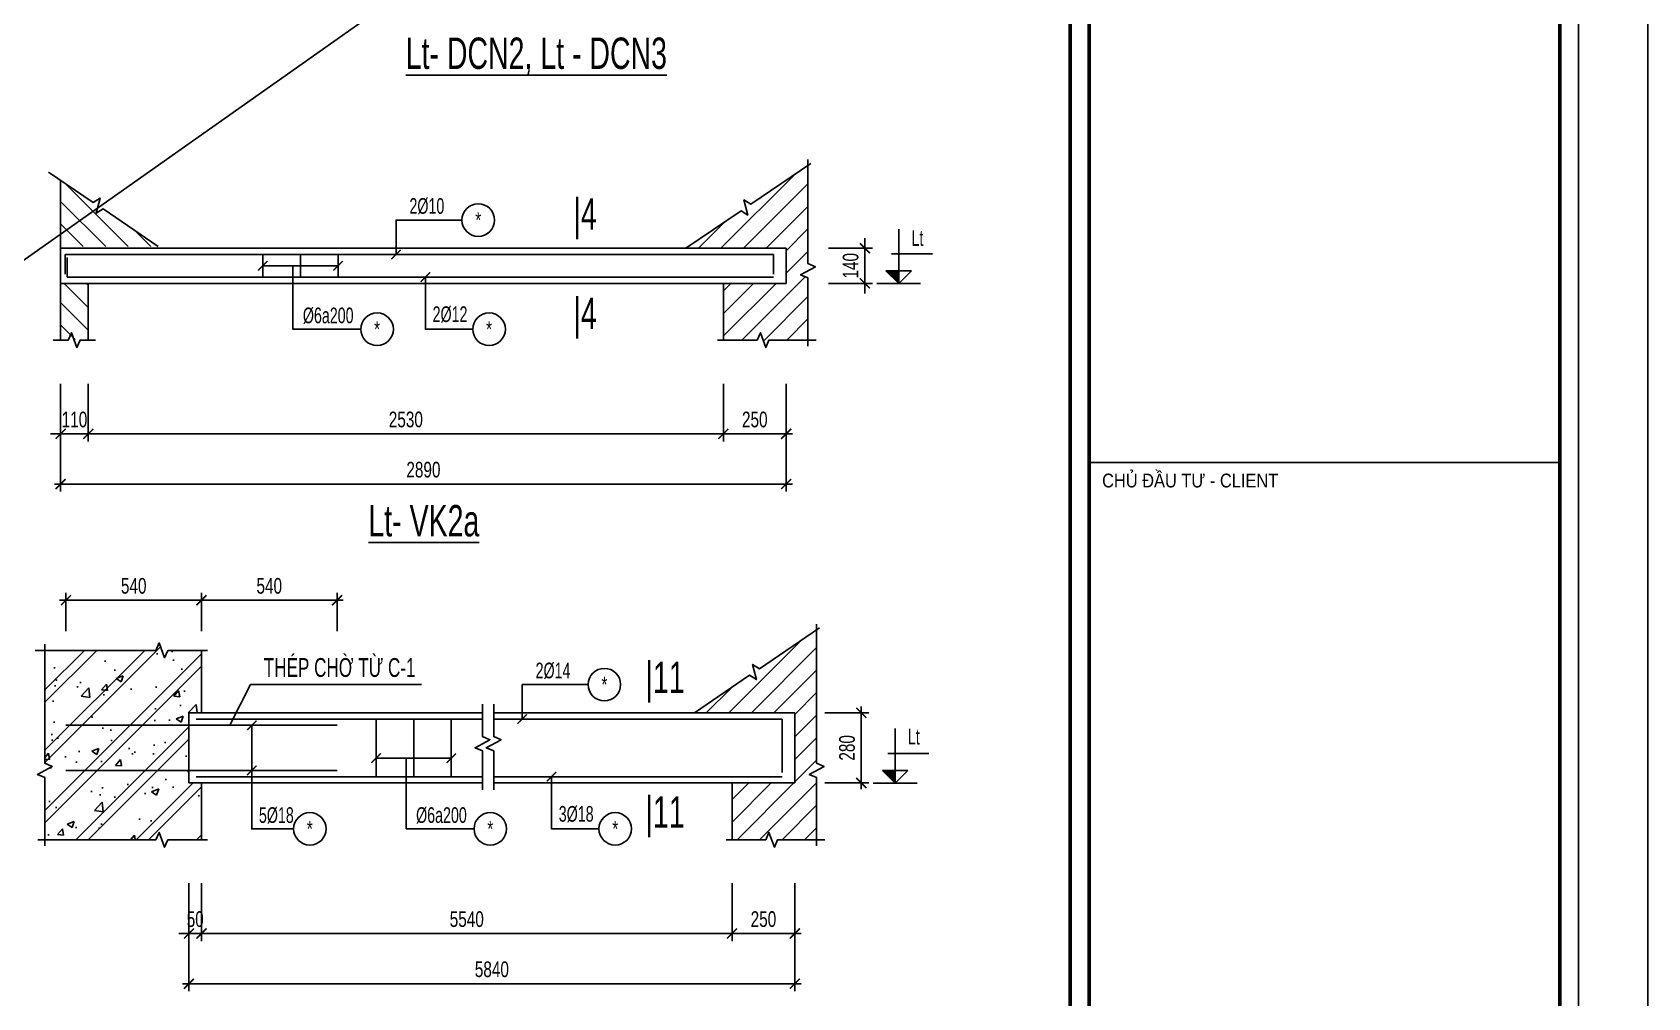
# Model space of a CAD drawing. Header units: millimetres. Extents: x 0 to 42050, y 0 to 14850.
# Drawn here: x 14590 to 21025, y 7341 to 11189 of the extents above; entities that cross this region are included whole.
import ezdxf
from ezdxf.enums import TextEntityAlignment as Align

# ---------------------------------------------------------------- set-up
doc = ezdxf.new("R2010")
doc.units = ezdxf.units.MM
doc.header["$LTSCALE"] = 3
doc.header["$PDSIZE"] = -2
doc.layers.get('0').update_dxf_attribs({"color": 8, "lineweight": 5})
doc.layers.get('Defpoints').update_dxf_attribs({"color": 2})
for name, color, linetype in [('CDC-KHUNGTEN', 9, 'Continuous'), ('CDC.02.DIM', 1, 'Continuous'), ('CDC.03.BORDER', 3, 'Continuous'), ('CDC.05.STEEL', 4, 'Continuous'), ('CDC.06.TEXT', 2, 'Continuous'), ('CDC.10.HATCH', 9, 'Continuous'), ('CDC.11.NOTE', 8, 'Continuous'), ('CDC.14.STEELNUM', 9, 'Continuous')]:
    doc.layers.add(name, color=color, linetype=linetype)
doc.layers.add('KCS_Plotter', color=11, linetype='Continuous', plot=False)
doc.styles.add('arial', font='arial.ttf', dxfattribs={"width": 0.7})
doc.styles.add('KCS_SMTEXT', font='arial.ttf', dxfattribs={"width": 0.7})
doc.styles.add('KT CDC', font='arial.ttf', dxfattribs={"width": 0.85, "height": 200})
doc.dimstyles.new('KCS_DIM25', dxfattribs={"dimscale": 25, "dimtxt": 2.5, "dimasz": 1.6, "dimexe": 1.2, "dimexo": 0, "dimgap": 1, "dimtad": 1, "dimdec": 0, "dimzin": 0, "dimdsep": 46, "dimtxsty": 'KCS_SMTEXT', "dimblk": 'ARCHTICK', "dimcen": 0, "dimdle": 1, "dimclrd": 256, "dimclre": 256, "dimclrt": 2, "dimadec": 0, "dimazin": 0, "dimtfac": 1, "dimtdec": 0, "dimtix": 1, "dimtmove": 2, "dimatfit": 3, "dimfxl": 1, "dimtolj": 1, "dimtzin": 0, "dimarcsym": 0})

# ---------------------------------------------------------------- blocks, each defined once
blk = doc.blocks.new('_ArchTick')
at = {"color": 0, "linetype": 'ByBlock', "const_width": 0.15}
blk.add_lwpolyline([(-0.5, -0.5), (0.5, 0.5)], dxfattribs=at)
blk = doc.blocks.new('*D98')
at = {"layer": 'CDC.02.DIM', "lineweight": -2, "transparency": 16777216}
for p, q in [((17343.2, 9788.6), (17343.2, 9558.6)), ((17593.2, 9788.6), (17593.2, 9558.6)), ((17618.2, 9588.6), (17318.2, 9588.6))]:
    blk.add_line(p, q, dxfattribs=at)
at = {"layer": 'Defpoints', "color": 0, "transparency": 16777216}
for p in [(17343.2, 9788.6), (17593.2, 9788.6), (17343.2, 9588.6)]:
    blk.add_point(p, dxfattribs=at)
at = {"layer": 'CDC.02.DIM', "lineweight": -2, "transparency": 16777216, "xscale": 40, "yscale": 40, "zscale": 40, "rotation": 180}
blk.add_blockref('_ArchTick', (17343.2, 9588.6), dxfattribs=at)
at = {"layer": 'CDC.02.DIM', "lineweight": -2, "transparency": 16777216, "xscale": 40, "yscale": 40, "zscale": 40}
blk.add_blockref('_ArchTick', (17593.2, 9588.6), dxfattribs=at)
at = {"layer": 'CDC.02.DIM', "color": 2, "transparency": 16777216, "insert": (17468.2, 9645.5), "char_height": 62.5, "attachment_point": 5, "style": 'KCS_SMTEXT'}
blk.add_mtext('\\A1;250', dxfattribs=at)
blk = doc.blocks.new('*D99')
at = {"layer": 'CDC.02.DIM', "lineweight": -2, "transparency": 16777216}
for p, q in [((17907, 10328.6), (17907, 10368.6)), ((17761.4, 10328.6), (17937, 10328.6)), ((17907, 10328.6), (17907, 10188.6)), ((17761.4, 10188.6), (17937, 10188.6)), ((17907, 10188.6), (17907, 10148.6))]:
    blk.add_line(p, q, dxfattribs=at)
at = {"layer": 'Defpoints', "color": 0, "transparency": 16777216}
for p in [(17761.4, 10328.6), (17761.4, 10188.6), (17907, 10188.6)]:
    blk.add_point(p, dxfattribs=at)
at = {"layer": 'CDC.02.DIM', "lineweight": -2, "transparency": 16777216, "xscale": 40, "yscale": 40, "zscale": 40}
for p, rotation in [((17907, 10328.6), 270), ((17907, 10188.6), 90)]:
    blk.add_blockref('_ArchTick', p, dxfattribs=dict(at, rotation=rotation))
at = {"layer": 'CDC.02.DIM', "color": 2, "transparency": 16777216, "insert": (17850.1, 10258.6), "char_height": 62.5, "attachment_point": 5, "rotation": 90, "style": 'KCS_SMTEXT'}
blk.add_mtext('\\A1;140', dxfattribs=at)
blk = doc.blocks.new('*D100')
at = {"layer": 'CDC.02.DIM', "lineweight": -2, "transparency": 16777216}
for p, q in [((14813.2, 9788.6), (14813.2, 9558.6)), ((17343.2, 9788.6), (17343.2, 9558.6)), ((14788.2, 9588.6), (17368.2, 9588.6))]:
    blk.add_line(p, q, dxfattribs=at)
at = {"layer": 'Defpoints', "color": 0, "transparency": 16777216}
for p in [(14813.2, 9788.6), (17343.2, 9788.6), (17343.2, 9588.6)]:
    blk.add_point(p, dxfattribs=at)
at = {"layer": 'CDC.02.DIM', "lineweight": -2, "transparency": 16777216, "xscale": 40, "yscale": 40, "zscale": 40, "rotation": 180}
blk.add_blockref('_ArchTick', (14813.2, 9588.6), dxfattribs=at)
at = {"layer": 'CDC.02.DIM', "lineweight": -2, "transparency": 16777216, "xscale": 40, "yscale": 40, "zscale": 40}
blk.add_blockref('_ArchTick', (17343.2, 9588.6), dxfattribs=at)
at = {"layer": 'CDC.02.DIM', "color": 2, "transparency": 16777216, "insert": (16078.2, 9645.6), "char_height": 62.5, "attachment_point": 5, "style": 'KCS_SMTEXT'}
blk.add_mtext('\\A1;2530', dxfattribs=at)
blk = doc.blocks.new('*D101')
at = {"layer": 'CDC.02.DIM', "lineweight": -2, "transparency": 16777216}
for p, q in [((14703.2, 9788.6), (14703.2, 9358.6)), ((17593.2, 9788.6), (17593.2, 9358.6)), ((14678.2, 9388.6), (17618.2, 9388.6))]:
    blk.add_line(p, q, dxfattribs=at)
at = {"layer": 'Defpoints', "color": 0, "transparency": 16777216}
for p in [(14703.2, 9788.6), (17593.2, 9788.6), (17593.2, 9388.6)]:
    blk.add_point(p, dxfattribs=at)
at = {"layer": 'CDC.02.DIM', "lineweight": -2, "transparency": 16777216, "xscale": 40, "yscale": 40, "zscale": 40, "rotation": 180}
blk.add_blockref('_ArchTick', (14703.2, 9388.6), dxfattribs=at)
at = {"layer": 'CDC.02.DIM', "lineweight": -2, "transparency": 16777216, "xscale": 40, "yscale": 40, "zscale": 40}
blk.add_blockref('_ArchTick', (17593.2, 9388.6), dxfattribs=at)
at = {"layer": 'CDC.02.DIM', "color": 2, "transparency": 16777216, "insert": (16148.2, 9445.5), "char_height": 62.5, "attachment_point": 5, "style": 'KCS_SMTEXT'}
blk.add_mtext('\\A1;2890', dxfattribs=at)
blk = doc.blocks.new('*D102')
at = {"layer": 'CDC.02.DIM', "lineweight": -2, "transparency": 16777216}
for p, q in [((14703.2, 9788.6), (14703.2, 9558.6)), ((14813.2, 9788.6), (14813.2, 9558.6)), ((14703.2, 9588.6), (14663.2, 9588.6)), ((14703.2, 9588.6), (14813.2, 9588.6)), ((14813.2, 9588.6), (14853.2, 9588.6))]:
    blk.add_line(p, q, dxfattribs=at)
at = {"layer": 'Defpoints', "color": 0, "transparency": 16777216}
for p in [(14703.2, 9788.6), (14813.2, 9788.6), (14813.2, 9588.6)]:
    blk.add_point(p, dxfattribs=at)
at = {"layer": 'CDC.02.DIM', "lineweight": -2, "transparency": 16777216, "xscale": 40, "yscale": 40, "zscale": 40}
blk.add_blockref('_ArchTick', (14703.2, 9588.6), dxfattribs=at)
at = {"layer": 'CDC.02.DIM', "lineweight": -2, "transparency": 16777216, "xscale": 40, "yscale": 40, "zscale": 40, "rotation": 180}
blk.add_blockref('_ArchTick', (14813.2, 9588.6), dxfattribs=at)
at = {"layer": 'CDC.02.DIM', "color": 2, "transparency": 16777216, "insert": (14758.2, 9645.5), "char_height": 62.5, "attachment_point": 5, "style": 'KCS_SMTEXT'}
blk.add_mtext('\\A1;110', dxfattribs=at)
blk = doc.blocks.new('*D155')
at = {"layer": 'CDC.02.DIM', "lineweight": -2, "transparency": 16777216}
for p, q in [((15214.2, 7796.8), (15214.2, 7566.8)), ((15264.2, 7796.8), (15264.2, 7566.8)), ((15214.2, 7596.8), (15174.2, 7596.8)), ((15214.2, 7596.8), (15264.2, 7596.8)), ((15264.2, 7596.8), (15304.2, 7596.8))]:
    blk.add_line(p, q, dxfattribs=at)
at = {"layer": 'Defpoints', "color": 0, "transparency": 16777216}
for p in [(15214.2, 7796.8), (15264.2, 7796.8), (15264.2, 7596.8)]:
    blk.add_point(p, dxfattribs=at)
at = {"layer": 'CDC.02.DIM', "lineweight": -2, "transparency": 16777216, "xscale": 40, "yscale": 40, "zscale": 40}
blk.add_blockref('_ArchTick', (15214.2, 7596.8), dxfattribs=at)
at = {"layer": 'CDC.02.DIM', "lineweight": -2, "transparency": 16777216, "xscale": 40, "yscale": 40, "zscale": 40, "rotation": 180}
blk.add_blockref('_ArchTick', (15264.2, 7596.8), dxfattribs=at)
at = {"layer": 'CDC.02.DIM', "color": 2, "transparency": 16777216, "insert": (15239.2, 7653.7), "char_height": 62.5, "attachment_point": 5, "style": 'KCS_SMTEXT'}
blk.add_mtext('\\A1;50', dxfattribs=at)
blk = doc.blocks.new('*D156')
at = {"layer": 'CDC.02.DIM', "lineweight": -2, "transparency": 16777216}
for p, q in [((17377.7, 7796.8), (17377.7, 7566.8)), ((17627.7, 7796.8), (17627.7, 7566.8)), ((17652.7, 7596.8), (17352.7, 7596.8))]:
    blk.add_line(p, q, dxfattribs=at)
at = {"layer": 'Defpoints', "color": 0, "transparency": 16777216}
for p in [(17377.7, 7796.8), (17627.7, 7796.8), (17377.7, 7596.8)]:
    blk.add_point(p, dxfattribs=at)
at = {"layer": 'CDC.02.DIM', "lineweight": -2, "transparency": 16777216, "xscale": 40, "yscale": 40, "zscale": 40, "rotation": 180}
blk.add_blockref('_ArchTick', (17377.7, 7596.8), dxfattribs=at)
at = {"layer": 'CDC.02.DIM', "lineweight": -2, "transparency": 16777216, "xscale": 40, "yscale": 40, "zscale": 40}
blk.add_blockref('_ArchTick', (17627.7, 7596.8), dxfattribs=at)
at = {"layer": 'CDC.02.DIM', "color": 2, "transparency": 16777216, "insert": (17502.7, 7653.7), "char_height": 62.5, "attachment_point": 5, "style": 'KCS_SMTEXT'}
blk.add_mtext('\\A1;250', dxfattribs=at)
blk = doc.blocks.new('*D157')
at = {"layer": 'CDC.02.DIM', "lineweight": -2, "transparency": 16777216}
for p, q in [((17892.6, 8501.8), (17892.6, 8171.8)), ((17747.1, 8476.8), (17922.6, 8476.8)), ((17747.1, 8196.8), (17922.6, 8196.8))]:
    blk.add_line(p, q, dxfattribs=at)
at = {"layer": 'Defpoints', "color": 0, "transparency": 16777216}
for p in [(17747.1, 8476.8), (17747.1, 8196.8), (17892.6, 8196.8)]:
    blk.add_point(p, dxfattribs=at)
at = {"layer": 'CDC.02.DIM', "lineweight": -2, "transparency": 16777216, "xscale": 40, "yscale": 40, "zscale": 40}
for p, rotation in [((17892.6, 8476.8), 90), ((17892.6, 8196.8), 270)]:
    blk.add_blockref('_ArchTick', p, dxfattribs=dict(at, rotation=rotation))
at = {"layer": 'CDC.02.DIM', "color": 2, "transparency": 16777216, "insert": (17835.7, 8336.8), "char_height": 62.5, "attachment_point": 5, "rotation": 90, "style": 'KCS_SMTEXT'}
blk.add_mtext('\\A1;280', dxfattribs=at)
blk = doc.blocks.new('*D158')
at = {"layer": 'CDC.02.DIM', "lineweight": -2, "transparency": 16777216}
for p, q in [((15264.2, 7796.8), (15264.2, 7566.8)), ((17377.7, 7796.8), (17377.7, 7566.8)), ((15239.2, 7596.8), (17402.7, 7596.8))]:
    blk.add_line(p, q, dxfattribs=at)
at = {"layer": 'Defpoints', "color": 0, "transparency": 16777216}
for p in [(15264.2, 7796.8), (17377.7, 7796.8), (17377.7, 7596.8)]:
    blk.add_point(p, dxfattribs=at)
at = {"layer": 'CDC.02.DIM', "lineweight": -2, "transparency": 16777216, "xscale": 40, "yscale": 40, "zscale": 40, "rotation": 180}
blk.add_blockref('_ArchTick', (15264.2, 7596.8), dxfattribs=at)
at = {"layer": 'CDC.02.DIM', "lineweight": -2, "transparency": 16777216, "xscale": 40, "yscale": 40, "zscale": 40}
blk.add_blockref('_ArchTick', (17377.7, 7596.8), dxfattribs=at)
at = {"layer": 'CDC.02.DIM', "color": 2, "transparency": 16777216, "insert": (16320.9, 7653.7), "char_height": 62.5, "attachment_point": 5, "style": 'KCS_SMTEXT'}
blk.add_mtext('\\A1;5540', dxfattribs=at)
blk = doc.blocks.new('*D159')
at = {"layer": 'CDC.02.DIM', "lineweight": -2, "transparency": 16777216}
for p, q in [((15214.2, 7796.8), (15214.2, 7366.8)), ((17627.7, 7796.8), (17627.7, 7366.8)), ((15189.2, 7396.8), (17652.7, 7396.8))]:
    blk.add_line(p, q, dxfattribs=at)
at = {"layer": 'Defpoints', "color": 0, "transparency": 16777216}
for p in [(15214.2, 7796.8), (17627.7, 7796.8), (17627.7, 7396.8)]:
    blk.add_point(p, dxfattribs=at)
at = {"layer": 'CDC.02.DIM', "lineweight": -2, "transparency": 16777216, "xscale": 40, "yscale": 40, "zscale": 40, "rotation": 180}
blk.add_blockref('_ArchTick', (15214.2, 7396.8), dxfattribs=at)
at = {"layer": 'CDC.02.DIM', "lineweight": -2, "transparency": 16777216, "xscale": 40, "yscale": 40, "zscale": 40}
blk.add_blockref('_ArchTick', (17627.7, 7396.8), dxfattribs=at)
at = {"layer": 'CDC.02.DIM', "color": 2, "transparency": 16777216, "insert": (16420.9, 7453.7), "char_height": 62.5, "attachment_point": 5, "style": 'KCS_SMTEXT'}
blk.add_mtext('\\A1;5840', dxfattribs=at)
blk = doc.blocks.new('*D160')
at = {"layer": 'CDC.02.DIM', "lineweight": -2, "transparency": 16777216}
for p, q in [((14724.2, 8801.9), (14724.2, 8955.4)), ((15264.2, 8801.9), (15264.2, 8955.4)), ((14699.2, 8925.4), (15289.2, 8925.4))]:
    blk.add_line(p, q, dxfattribs=at)
at = {"layer": 'Defpoints', "color": 0, "transparency": 16777216}
for p in [(15264.2, 8925.4), (14724.2, 8801.9), (15264.2, 8801.9)]:
    blk.add_point(p, dxfattribs=at)
at = {"layer": 'CDC.02.DIM', "lineweight": -2, "transparency": 16777216, "xscale": 40, "yscale": 40, "zscale": 40, "rotation": 180}
blk.add_blockref('_ArchTick', (14724.2, 8925.4), dxfattribs=at)
at = {"layer": 'CDC.02.DIM', "lineweight": -2, "transparency": 16777216, "xscale": 40, "yscale": 40, "zscale": 40}
blk.add_blockref('_ArchTick', (15264.2, 8925.4), dxfattribs=at)
at = {"layer": 'CDC.02.DIM', "color": 2, "transparency": 16777216, "insert": (14994.2, 8982.3), "char_height": 62.5, "attachment_point": 5, "style": 'KCS_SMTEXT'}
blk.add_mtext('\\A1;540', dxfattribs=at)
blk = doc.blocks.new('*D161')
at = {"layer": 'CDC.02.DIM', "lineweight": -2, "transparency": 16777216}
for p, q in [((15264.2, 8801.9), (15264.2, 8955.4)), ((15804.2, 8801.9), (15804.2, 8955.4)), ((15239.2, 8925.4), (15829.2, 8925.4))]:
    blk.add_line(p, q, dxfattribs=at)
at = {"layer": 'Defpoints', "color": 0, "transparency": 16777216}
for p in [(15804.2, 8925.4), (15264.2, 8801.9), (15804.2, 8801.9)]:
    blk.add_point(p, dxfattribs=at)
at = {"layer": 'CDC.02.DIM', "lineweight": -2, "transparency": 16777216, "xscale": 40, "yscale": 40, "zscale": 40, "rotation": 180}
blk.add_blockref('_ArchTick', (15264.2, 8925.4), dxfattribs=at)
at = {"layer": 'CDC.02.DIM', "lineweight": -2, "transparency": 16777216, "xscale": 40, "yscale": 40, "zscale": 40}
blk.add_blockref('_ArchTick', (15804.2, 8925.4), dxfattribs=at)
at = {"layer": 'CDC.02.DIM', "color": 2, "transparency": 16777216, "insert": (15534.2, 8982.3), "char_height": 62.5, "attachment_point": 5, "style": 'KCS_SMTEXT'}
blk.add_mtext('\\A1;540', dxfattribs=at)
blk = doc.blocks.new('CDTA1')
at = {"layer": 'CDC-KHUNGTEN', "color": 6, "lineweight": 25}
blk.add_line((0, 90), (-75, 90), dxfattribs=at)
at = {"layer": 'CDC-KHUNGTEN', "color": 6, "style": 'KT CDC', "width": 0.85}
blk.add_text('CHỦ ĐẦU TƯ - CLIENT', height=2.2, dxfattribs=at).set_placement((-72.93, 86))
blk = doc.blocks.new('Khung tên chuẩn')
at = {"layer": 'CDC-KHUNGTEN', "color": 8}
blk.add_lwpolyline([(75096, 1100), (83000, 1100), (83000, 58300), (3000, 58300), (3000, 1100), (75096, 1100)], dxfattribs=at)
at = {"layer": 'CDC-KHUNGTEN', "color": 255, "lineweight": 60}
blk.add_lwpolyline([(74900, 1400), (74900, 58000), (3300, 58000), (3300, 1400), (74900, 1400)], close=True, dxfattribs=at)
blk.add_lwpolyline([(75200, 1400), (82700, 1400), (82700, 58000), (75200, 58000), (75200, 1400)], dxfattribs=at)
at = {"layer": 'Defpoints', "color": 1, "ltscale": 0.2}
blk.add_lwpolyline([(0, 0), (0, 59400), (84100, 59400), (84100, 0), (0, 0)], close=True, dxfattribs=at)
at = {"layer": 'CDC-KHUNGTEN', "xscale": 100, "yscale": 100, "zscale": 100}
blk.add_blockref('CDTA1', (82700, 28900), dxfattribs=at)

msp = doc.modelspace()

# ---------------------------------------------------------------- hatches: boundary and pattern name
at = {"layer": 'CDC.10.HATCH'}
h = msp.add_hatch(dxfattribs=at)
h.set_pattern_fill('ANSI31', color=256, scale=20, style=0)
h.set_pattern_definition([(45, (-48590.67, 6188.48), (-44.90128, 44.90128), [])])
h.paths.add_polyline_path([(17680.1, 10658.9), (17452.1, 10504.2), (17425.1, 10521.4), (17440.4, 10460.8), (17413.3, 10477.9), (17193.2, 10328.6), (17593.2, 10328.6), (17593.2, 10188.6), (17343.2, 10188.6), (17343.2, 9962.3), (17477.4, 9962.3), (17490.3, 9991.9), (17511.8, 9932.7), (17524.7, 9962.3), (17680.1, 9962.3), (17680.1, 10210), (17650.5, 10222.9), (17709.7, 10254.4), (17680.1, 10267.3)])
at = {"layer": 'CDC.10.HATCH', "ltscale": 10}
h = msp.add_hatch(dxfattribs=at)
h.set_pattern_fill('ANSI31', color=256, scale=20, style=0)
h.set_pattern_definition([(135, (14703.21, 10335.805), (44.901, 44.901), [])])
h.paths.add_polyline_path([(14703.2, 10599.5), (14833.1, 10511.4), (14860.1, 10528.6), (14844.8, 10467.9), (14871.9, 10485.1), (15092, 10335.8), (14703.2, 10335.8)])
h = msp.add_hatch(dxfattribs=at)
h.set_pattern_fill('ANSI31', color=256, scale=20, style=0)
h.set_pattern_definition([(135, (14703.21, 9932.74), (44.901, 44.901), [])])
h.paths.add_polyline_path([(14813.2, 9962.3), (14783.1, 9962.3), (14770.2, 9991.9), (14748.7, 9932.7), (14735.8, 9962.3), (14703.2, 9962.3), (14703.2, 10188.6), (14813.2, 10188.6)])
h = msp.add_hatch(dxfattribs=at)
h.set_pattern_fill('CHAU-01', color=256, scale=40, style=0, pattern_type=2)
h.set_pattern_definition([(50, (15264.23, 7940.89), (286.904, -25.1), [30, -330]), (355, (15264.23, 7940.9), (-55.5, 300.88), [24, -264]), (100.45, (15288.13, 7938.8), (231.404, 275.776), [25.496, -280.457]), (46.184, (15264.23, 8020.9), (426.9, -66.21), [45, -495]), (96.636, (15299.8, 8015.37), (373.87, 389.65), [38.24, -420.69]), (351.184, (15264.23, 8020.9), (373.86, 389.65), [36, -396]), (21, (15304.23, 8000.89), (238.763, -161.05), [30, -330]), (326, (15304.23, 8000.9), (97.33, 290.06), [24, -264]), (71.45, (15324.12, 7987.47), (336.09, 129.01), [25.496, -280.457]), (37.5, (15264.23, 7940.89), (4.864, 133.158), [0, -260.8, 0, -268, 0, -265]), (7.5, (15264.23, 7940.89), (105.228, 157.765), [0, -152.8, 0, -254.8, 0, -101]), (327.5, (15175.03, 7940.89), (213.529, -9.022), [0, -100, 0, -312, 0, -414]), (317.5, (15135.03, 7940.89), (233.274, 40.042), [0, -130, 0, -207.2, 0, -294]), (45, (15264.23, 7940.89), (-120.208, 120.208), []), (45, (15264.23, 7989.89), (-120.208, 120.208), [])])
h.paths.add_polyline_path([(14640.3, 8275.4), (14669.9, 8262.6), (14610.7, 8231), (14640.3, 8218.2), (14640.3, 7970.5), (15082.9, 7970.5), (15095.8, 8000.1), (15117.3, 7940.9), (15130.2, 7970.5), (15264.2, 7970.5), (15264.2, 8196.8), (15214.2, 8196.8), (15214.2, 8476.8), (15264.2, 8476.8), (15264.2, 8725.6), (15130.2, 8725.6), (15117.3, 8696), (15095.8, 8755.2), (15082.9, 8725.6), (14640.3, 8725.6)])
at = {"layer": 'CDC.10.HATCH'}
h = msp.add_hatch(dxfattribs=at)
h.set_pattern_fill('ANSI31', color=256, scale=20, style=0)
h.set_pattern_definition([(45, (-5582116.6, -276578.95), (-44.9012806, 44.9012806), [])])
h.paths.add_polyline_path([(17627.7, 8476.8), (17627.7, 8196.8), (17377.7, 8196.8), (17377.7, 7970.5), (17511.9, 7970.5), (17524.7, 8000.1), (17546.3, 7940.9), (17559.1, 7970.5), (17714.6, 7970.5), (17714.6, 8218.2), (17685, 8231), (17744.2, 8262.6), (17714.6, 8275.4), (17714.6, 8807), (17486.6, 8652.4), (17459.5, 8669.5), (17474.8, 8608.9), (17447.8, 8626.1), (17227.7, 8476.8)])

# ---------------------------------------------------------------- linework, layer by layer
at = {"layer": 'CDC.02.DIM'}
for p, q in [((18041.5, 10188.1), (18041.5, 10405.2)), ((18176, 10305.8), (18012.8, 10305.8)), ((18041.5, 10188.1), (17990.8, 10238.9)), ((18092.2, 10238.9), (17990.8, 10238.9)), ((18041.5, 10188.1), (18092.2, 10238.9)), ((18128.8, 10188.1), (17954.2, 10188.1)), ((18027.1, 8196.3), (18027.1, 8413.4)), ((18161.6, 8314), (17998.4, 8314)), ((18027.1, 8196.3), (17976.4, 8247)), ((18077.9, 8247), (17976.4, 8247)), ((18027.1, 8196.3), (18077.9, 8247)), ((18114.4, 8196.3), (17939.8, 8196.3))]:
    msp.add_line(p, q, dxfattribs=at)
for points in [[(17990.8, 10238.9), (18041.5, 10188.1), (18041.5, 10238.9)], [(17976.4, 8247), (18027.1, 8196.3), (18027.1, 8247)]]:
    msp.add_solid(points, dxfattribs=at)
at = {"layer": 'CDC.03.BORDER'}
for p, q in [((14703.2, 10599.5), (14703.2, 9962.3)), ((14703.2, 10328.6), (17593.2, 10328.6)), ((14703.2, 10328.6), (14703.2, 10188.6)), ((17593.2, 10328.6), (17593.2, 10188.6)), ((14703.2, 10188.6), (17593.2, 10188.6)), ((14813.2, 10188.6), (14813.2, 9962.3)), ((14813.2, 10188.6), (14813.2, 9962.3)), ((17343.2, 10188.6), (17343.2, 9962.3)), ((15264.2, 8725.6), (15264.2, 8476.8)), ((15214.2, 8476.8), (16383.8, 8476.8)), ((15214.2, 8476.8), (15214.2, 8196.8)), ((16428.1, 8476.8), (17627.7, 8476.8)), ((17627.7, 8476.8), (17627.7, 8196.8)), ((15214.2, 8196.8), (16383.8, 8196.8)), ((15264.2, 8196.8), (15264.2, 7970.5)), ((16428.1, 8196.8), (17627.7, 8196.8)), ((17377.7, 8196.8), (17377.7, 7970.5))]:
    msp.add_line(p, q, dxfattribs=at)
at = {"layer": 'CDC.05.STEEL'}
for p, q in [((14721.3, 10303.6), (17543.3, 10303.6)), ((14721.3, 10303.6), (14721.3, 10224.8)), ((15508.3, 10303.6), (15508.3, 10213.6)), ((15658.3, 10303.6), (15658.3, 10213.6)), ((15808.3, 10303.6), (15808.3, 10213.6)), ((17543.3, 10303.6), (17543.3, 10224.8)), ((14729.7, 10213.6), (14729.7, 10291.9)), ((17543.3, 10213.6), (14729.7, 10213.6)), ((15243.5, 8451.8), (16383.8, 8451.8)), ((15959.4, 8451.8), (15959.4, 8221.8)), ((16109.4, 8451.8), (16109.4, 8221.8)), ((16259.4, 8451.8), (16259.4, 8221.8)), ((16428.1, 8451.8), (17577.7, 8451.8)), ((16383.8, 8221.8), (15243.5, 8221.8)), ((17577.7, 8221.8), (16428.1, 8221.8))]:
    msp.add_line(p, q, dxfattribs=at)
at = {"layer": 'CDC.05.STEEL', "ltscale": 60}
for p, q in [((14724.2, 8426.8), (15804.2, 8426.8)), ((14724.2, 8246.8), (15804.2, 8246.8))]:
    msp.add_line(p, q, dxfattribs=at)
at = {"layer": 'CDC.05.STEEL'}
msp.add_lwpolyline([(17577.7, 8451.8), (17577.7, 8238.1)], dxfattribs=at)
at = {"layer": 'CDC.11.NOTE'}
for p, q in [((15808.3, 10258.6), (15508.3, 10258.6)), ((16259.4, 8296.1), (15959.4, 8296.1))]:
    msp.add_line(p, q, dxfattribs=at)
for points in [[(17680.1, 10681.9), (17680.1, 10267.3), (17709.7, 10254.4), (17650.5, 10222.9), (17680.1, 10210), (17680.1, 9938.7)], [(15092, 10335.8), (14871.9, 10485.1), (14844.8, 10467.9), (14860.1, 10528.6), (14833.1, 10511.4), (14655.4, 10631.9)], [(17193.2, 10328.6), (17413.3, 10477.9), (17440.4, 10460.8), (17425.1, 10521.4), (17452.1, 10504.2), (17691.6, 10666.7)], [(16301.9, 10440.8), (16039.3, 10440.8), (16039.3, 10303.6)], [(15898.8, 10005.8), (15628.7, 10005.8), (15628.7, 10258.6)], [(16345, 10005.8), (16156.2, 10005.8), (16156.2, 10213.6)], [(14673.1, 9962.3), (14733.3, 9962.3), (14746.1, 9991.9), (14767.7, 9932.7), (14780.5, 9962.3), (14841.6, 9962.3)], [(17319.6, 9962.3), (17477.4, 9962.3), (17490.3, 9991.9), (17511.8, 9932.7), (17524.7, 9962.3), (17712.1, 9962.3)], [(17714.6, 8830), (17714.6, 8275.4), (17744.2, 8262.6), (17685, 8231), (17714.6, 8218.2), (17714.6, 7946.9)], [(14601.1, 8725.6), (15082.9, 8725.6), (15095.8, 8755.2), (15117.3, 8696), (15130.2, 8725.6), (15287.8, 8725.6)], [(17227.7, 8476.8), (17447.8, 8626.1), (17474.8, 8608.9), (17459.5, 8669.5), (17486.6, 8652.4), (17726.1, 8814.8)], [(14640.3, 8750.8), (14640.3, 8275.4), (14669.9, 8262.6), (14610.7, 8231), (14640.3, 8218.2), (14640.3, 7946.9)], [(16140.3, 8589), (15459.9, 8589), (15377.2, 8426.8)], [(16804.3, 8589), (16541.8, 8589), (16541.8, 8451.8)], [(16383.8, 8510.5), (16383.8, 8382), (16413.4, 8369.1), (16354.2, 8337.6), (16383.8, 8324.7), (16383.8, 8169.5)], [(16428.1, 8510.5), (16428.1, 8382), (16457.7, 8369.1), (16398.5, 8337.6), (16428.1, 8324.7), (16428.1, 8169.5)], [(15631, 8014), (15464.5, 8014), (15464.5, 8426.8)], [(16349.8, 8014), (16079.7, 8014), (16079.7, 8296.1)], [(16847.5, 8014), (16658.7, 8014), (16658.7, 8221.8)], [(14612.7, 7970.5), (15082.9, 7970.5), (15095.8, 8000.1), (15117.3, 7940.9), (15130.2, 7970.5), (15287.8, 7970.5)], [(17354, 7970.5), (17511.9, 7970.5), (17524.7, 8000.1), (17546.3, 7940.9), (17559.1, 7970.5), (17746.6, 7970.5)]]:
    msp.add_lwpolyline(points, dxfattribs=at)
at = {"layer": 'CDC.14.STEELNUM'}
for centre in [(16366.7, 10440.8, 0), (15963.6, 10005.8, 0), (16409.8, 10005.8, 0), (16869.1, 8589, 0), (15695.8, 8014, 0), (16414.6, 8014, 0), (16912.3, 8014, 0)]:
    msp.add_circle(centre, 64.8, dxfattribs=at)
at = {"layer": 'KCS_Plotter', "linetype": 'ByBlock', "ltscale": 10}
msp.add_line((0, 0), (21025, 14850), dxfattribs=at)

# ---------------------------------------------------------------- block references
for p, xscale, yscale, zscale in [((0, 0), 0.2500000001291493, 0.2500000001291493, 0.2500000001291493), ((21025, 0), 0.2500000001309672, 0.2500000001309672, 0.2500000001309672)]:
    msp.add_blockref('Khung tên chuẩn', p, dxfattribs=dict(xscale=xscale, yscale=yscale, zscale=zscale))
at = {"layer": 'CDC.11.NOTE', "xscale": 37.5, "yscale": 37.5, "zscale": 37.5}
for p in [(16039.3, 10303.6), (15508.3, 10258.6), (15808.3, 10258.6), (16156.2, 10213.6), (15464.5, 8426.8), (16541.8, 8451.8), (15959.4, 8296.1), (16259.4, 8296.1), (15464.5, 8246.8), (16658.7, 8221.8)]:
    msp.add_blockref('_ArchTick', p, dxfattribs=at)

# ---------------------------------------------------------------- texts
at = {"layer": 'CDC.02.DIM', "style": 'arial', "width": 0.65}
for p in [(18116.1, 10368.8), (18101.8, 8381.2)]:
    msp.add_text('Lt', height=62.5, dxfattribs=at).set_placement(p, align=Align.MIDDLE)
at = {"layer": 'CDC.06.TEXT', "style": 'arial', "width": 0.65}
for s, height, p in [('%%ULt- DCN2, Lt - DCN3', 125, (16598.1, 11095.2)), ('2%%C10', 62.5, (16162, 10497.2)), ('|4', 125, (16792.2, 10449.6)), ('|4', 125, (16792.2, 10052.9)), ('%%C6a200', 62.5, (15769, 10060.8)), ('2%%C12', 62.5, (16254.2, 10065.7)), ('%%ULt- VK2a', 125, (16150.1, 9242.4)), ('THÉP CHỜ TỪ C-1', 75, (15814.5, 8666.4)), ('|11', 125, (17110.8, 8601.9)), ('2%%C14', 62.5, (16664.5, 8645.4)), ('|11', 125, (17110.8, 8065.3)), ('5%%C18', 62.5, (15562.4, 8069)), ('%%C6a200', 62.5, (16220, 8069)), ('3%%C18', 62.5, (16756.7, 8073.8))]:
    msp.add_text(s, height=height, dxfattribs=at).set_placement(p, align=Align.MIDDLE)
at = {"layer": 'CDC.14.STEELNUM', "style": 'arial', "width": 0.7}
for p in [(16366.7, 10440.8, 0), (15963.6, 10005.8, 0), (16409.8, 10005.8, 0), (16869.1, 8589, 0), (15695.8, 8014, 0), (16414.6, 8014, 0), (16912.3, 8014, 0)]:
    msp.add_text('*', height=62.5, dxfattribs=at).set_placement(p, align=Align.MIDDLE_CENTER)

# ---------------------------------------------------------------- dimensions: what is measured, and where the dimension line sits
at = {"layer": 'CDC.02.DIM'}
for base, p1, p2, angle, picture, middle in [((17907, 10188.6), (17761.4, 10328.6), (17761.4, 10188.6), 90, '*D99', (17850.1, 10258.6)), ((17892.6, 8196.8), (17747.1, 8476.8), (17747.1, 8196.8), 90, '*D157', (17835.7, 8336.8)), ((15264.2, 7596.8), (15214.2, 7796.8), (15264.2, 7796.8), 180, '*D155', (15239.2, 7653.7))]:
    dim = msp.add_linear_dim(base=base, p1=p1, p2=p2, angle=angle, dimstyle='KCS_DIM25', dxfattribs=at)
    dim.commit()
    dim.dimension.update_dxf_attribs({"geometry": picture, "text_midpoint": middle})
for base, p1, p2, picture, middle in [((14813.2, 9588.6), (14703.2, 9788.6), (14813.2, 9788.6), '*D102', (14758.2, 9645.5)), ((17593.2, 9388.6), (14703.2, 9788.6), (17593.2, 9788.6), '*D101', (16148.2, 9445.5)), ((17343.2, 9588.6), (14813.2, 9788.6), (17343.2, 9788.6), '*D100', (16078.2, 9645.6)), ((17343.2, 9588.6), (17593.2, 9788.6), (17343.2, 9788.6), '*D98', (17468.2, 9645.5)), ((15264.2, 8925.4), (14724.2, 8801.9), (15264.2, 8801.9), '*D160', (14994.2, 8982.3)), ((15804.2, 8925.4), (15264.2, 8801.9), (15804.2, 8801.9), '*D161', (15534.2, 8982.3)), ((17377.7, 7596.8), (17627.7, 7796.8), (17377.7, 7796.8), '*D156', (17502.7, 7653.7))]:
    dim = msp.add_linear_dim(base=base, p1=p1, p2=p2, dimstyle='KCS_DIM25', dxfattribs=at)
    dim.commit()
    dim.dimension.update_dxf_attribs({"geometry": picture, "text_midpoint": middle})
for base, p1, p2, text, picture, middle in [((17627.7, 7396.8), (15214.2, 7796.8), (17627.7, 7796.8), '5840', '*D159', (16420.9, 7453.7)), ((17377.7, 7596.8), (15264.2, 7796.8), (17377.7, 7796.8), '5540', '*D158', (16320.9, 7653.7))]:
    dim = msp.add_linear_dim(base=base, p1=p1, p2=p2, text=text, dimstyle='KCS_DIM25', dxfattribs=at)
    dim.commit()
    dim.dimension.update_dxf_attribs({"geometry": picture, "text_midpoint": middle})

doc.saveas('drawing.dxf')
